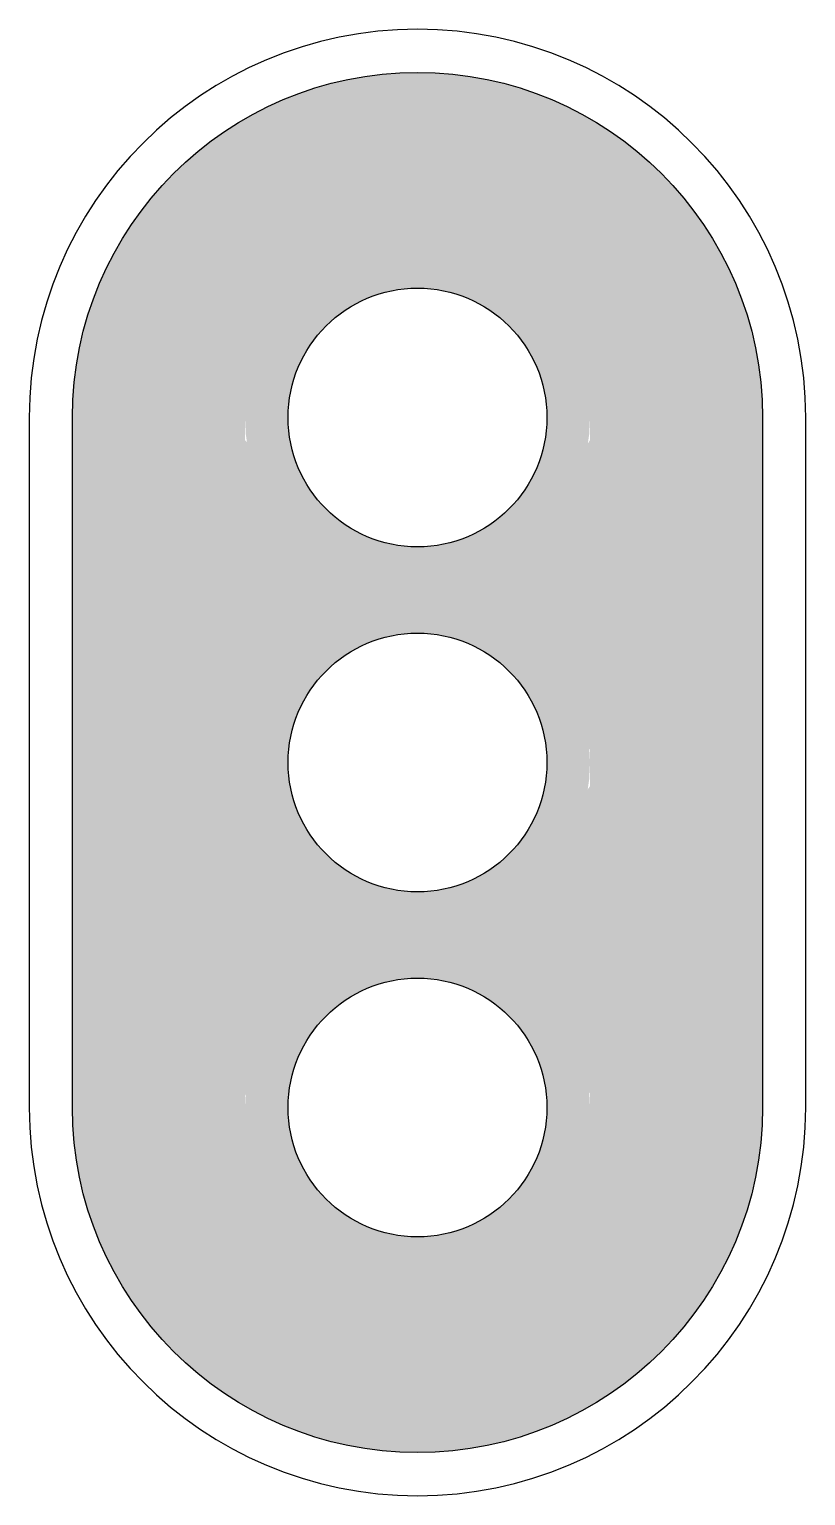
# Model space of a CAD drawing. Extents: x -0.45 to 0.45, y 0 to 1.7.
import ezdxf

# ---------------------------------------------------------------- set-up
doc = ezdxf.new("R2010")
doc.units = 0
doc.header["$LTSCALE"] = 0.0006
doc.header["$MEASUREMENT"] = 0
doc.layers.get('0').update_dxf_attribs({"linetype": 'CONTINUOUS'})

msp = doc.modelspace()

# ---------------------------------------------------------------- linework, layer by layer
for points in [[(-0.45, 0.85), (-0.45, 0.45, 1), (0.45, 0.45), (0.45, 0.85), (0.45, 1.25, 1), (-0.45, 1.25)], [(-0.4, 0.85), (-0.4, 1.25, -1), (0.4, 1.25), (0.4, 0.85), (0.4, 0.45, -1), (-0.4, 0.45)], [(0, 1.4, -1), (0, 1.1, -1), (0, 1.4)], [(0, 1, -1), (0, 0.7, -1), (0, 1)], [(0, 0.6, -1), (0, 0.3, -1), (0, 0.6)]]:
    msp.add_lwpolyline(points, format="xyb", close=True)
at = {"const_width": 0.2}
msp.add_lwpolyline([(-0.3, 0.85), (-0.3, 1.25, -1), (0.3, 1.25), (0.3, 0.45, -1), (-0.3, 0.45)], format="xyb", close=True, dxfattribs=at)
at = {"const_width": 0.05}
for points in [[(0, 1.425, -1), (0, 1.075, -1), (0, 1.425, -1)], [(0, 1.025, -1), (0, 0.675, -1), (0, 1.025, -1)], [(0, 0.625, -1), (0, 0.275, -1), (0, 0.625, -1)]]:
    msp.add_lwpolyline(points, format="xyb", dxfattribs=at)
for points in [[(-0.2159, 1.2414), (-0.2216, 0.7915), (-0.1698, 1.1904), (-0.1657, 0.9173)], [(0.1741, 1.1813), (0.1733, 0.8926), (0.2152, 1.2488), (0.2169, 0.8474)], [(-0.1698, 1.1904), (-0.1657, 0.9173), (-0.1171, 1.1163), (-0.1073, 0.9889)], [(0.142, 1.1344), (0.1494, 0.9502), (0.1741, 1.1813), (0.1733, 0.8926)], [(0.0688, 1.0859), (0.0737, 1.007), (0.142, 1.1344), (0.1494, 0.9502)], [(-0.1171, 1.1163), (-0.1073, 0.9889), (-0.0382, 1.0744), (-0.0275, 1.0152)], [(-0.0382, 1.0744), (-0.0275, 1.0152), (0.0688, 1.0859), (0.0737, 1.007)], [(-0.22, 0.8375), (-0.1937, 0.8441), (-0.2109, 0.8038), (-0.1978, 0.8071)], [(-0.1525, 0.7397), (-0.1583, 0.5414), (-0.2126, 0.8416), (-0.2134, 0.4386)], [(0.2119, 0.8392), (0.2128, 0.4477), (0.1667, 0.7758), (0.1733, 0.5053)], [(0.1667, 0.7758), (0.1733, 0.5053), (0.1181, 0.7051), (0.1017, 0.5924)], [(-0.1023, 0.7051), (-0.1015, 0.5965), (-0.1525, 0.7397), (-0.1583, 0.5414)], [(-0.0266, 0.6739), (-0.0423, 0.6286), (-0.1023, 0.7051), (-0.1015, 0.5965)], [(0.1181, 0.7051), (0.1017, 0.5924), (0.0367, 0.6755), (0.0277, 0.6377)], [(0.0367, 0.6755), (0.0277, 0.6377), (-0.0266, 0.6739), (-0.0423, 0.6286)]]:
    msp.add_solid(points)

doc.saveas('drawing.dxf')
